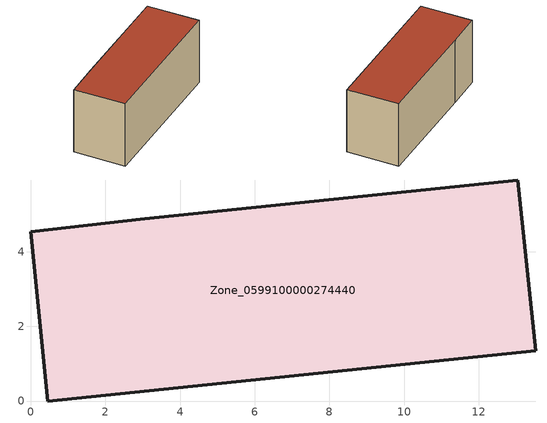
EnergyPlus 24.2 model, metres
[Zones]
Zone_0599100000274440
 floor ground (C_G): 3.05,4.88 13.04,5.92 13.53,1.35 0.45,0 0,4.53 z3.02
 wall outside (C_F): 0.45,0 13.53,1.35 13.04,5.92 3.05,4.88 0,4.53 0.45,0 z3.02:8.95
 roof outside (C_R): 13.04,5.92 3.05,4.88 0,4.53 0.45,0 13.53,1.35 z8.95
[BUILDING]
Pand.0599100000274440: North Axis=0; Terrain=City; Loads Convergence Tolerance Value=0.04; Temperature Convergence Tolerance Value=0.4; Solar Distribution=FullExterior; Maximum Number of Warmup Days=25; Minimum Number of Warmup Days=1
[Site:Location]
Rotterdam.The.Hague.AP_ZH_NLD Design_Conditions: Latitude=51.96; Longitude=4.45; Time Zone=1; Elevation=-4.5
[SITE:GROUNDTEMPERATURE:BUILDINGSURFACE]
18, 18, 18, 18, 18, 18, 18, 18, 18, 18, 18, 18
[MATERIAL] Thermal Absorptance=0.9; Solar Absorptance=0.7; Visible Absorptance=0.7
Name | Roughness | Thickness | Conductivity | Density | Specific Heat
G.TI.1946-1964 | MediumSmooth | 0.15 | 1 | 540 | 1210
F.TI.1946-1964 | Rough | 0.3 | 0.857143 | 1920 | 840
R.TI.1946-1964 | MediumRough | 0.2 | 0.277778 | 1500 | 1000
[CONSTRUCTION]
C_G: G.TI.1946-1964
C_F: F.TI.1946-1964
C_R: R.TI.1946-1964
[ZONE]
Zone_0599100000274440: Type=1; Multiplier=1; Ceiling Height=Autocalculate; Volume=Autocalculate; Floor Area=autocalculate; Part of Total Floor Area=Yes
[ZONEINFILTRATION:DESIGNFLOWRATE]
Infil_Zone_0599100000274440: Zone or ZoneList or Space or SpaceList=Zone_0599100000274440; Schedule=AlwaysOn; Design Flow Rate Calculation Method=Flow/Area; Flow Rate per Floor Area=0.003; Constant Term Coefficient=1; Temperature Term Coefficient=0; Velocity Term Coefficient=0; Velocity Squared Term Coefficient=0
[HVACTEMPLATE:ZONE:IDEALLOADSAIRSYSTEM]
Zone_0599100000274440: Maximum Heating Supply Air Temperature=50; Minimum Cooling Supply Air Temperature=13; Maximum Heating Supply Air Humidity Ratio=0.0156; Minimum Cooling Supply Air Humidity Ratio=0.0077; Heating Limit=NoLimit; Cooling Limit=NoLimit; Dehumidification Control Type=ConstantSensibleHeatRatio; Cooling Sensible Heat Ratio=0.7; Dehumidification Setpoint=60; Humidification Control Type=None; Humidification Setpoint=30; Outdoor Air Method=None; Outdoor Air Flow Rate per Person=0.00944; Outdoor Air Flow Rate per Zone Floor Area=0; Outdoor Air Flow Rate per Zone=0; Demand Controlled Ventilation Type=None; Outdoor Air Economizer Type=NoEconomizer; Heat Recovery Type=None; Sensible Heat Recovery Effectiveness=0.7; Latent Heat Recovery Effectiveness=0.65
[ZONECONTROL:THERMOSTAT]
ThermostatControl_Zone_0599100000274440: Zone or ZoneList=Zone_0599100000274440; Control Type Schedule=DualSetpointControlType; Control 1=Thermostat_Zone_0599100000274440; Temperature Difference Between Cutout And Setpoint=0
[THERMOSTATSETPOINT:DUALSETPOINT]
Thermostat_Zone_0599100000274440: Heating Setpoint Temperature Schedule=HeatingSetpoint_Zone_0599100000274440; Cooling Setpoint Temperature Schedule=CoolingSetpoint_Zone_0599100000274440
[SCHEDULE:COMPACT]
HeatingSetpoint_Zone_0599100000274440: Through: 12/31, For: AllDays, Until: 24:00, 21
CoolingSetpoint_Zone_0599100000274440: Through: 12/31, For: AllDays, Until: 24:00, 24
DualSetpointControlType: Through: 12/31, For: AllDays, Until: 24:00, 4
AlwaysOn: Through: 12/31, For: AllDays, Until: 24:00, 1
